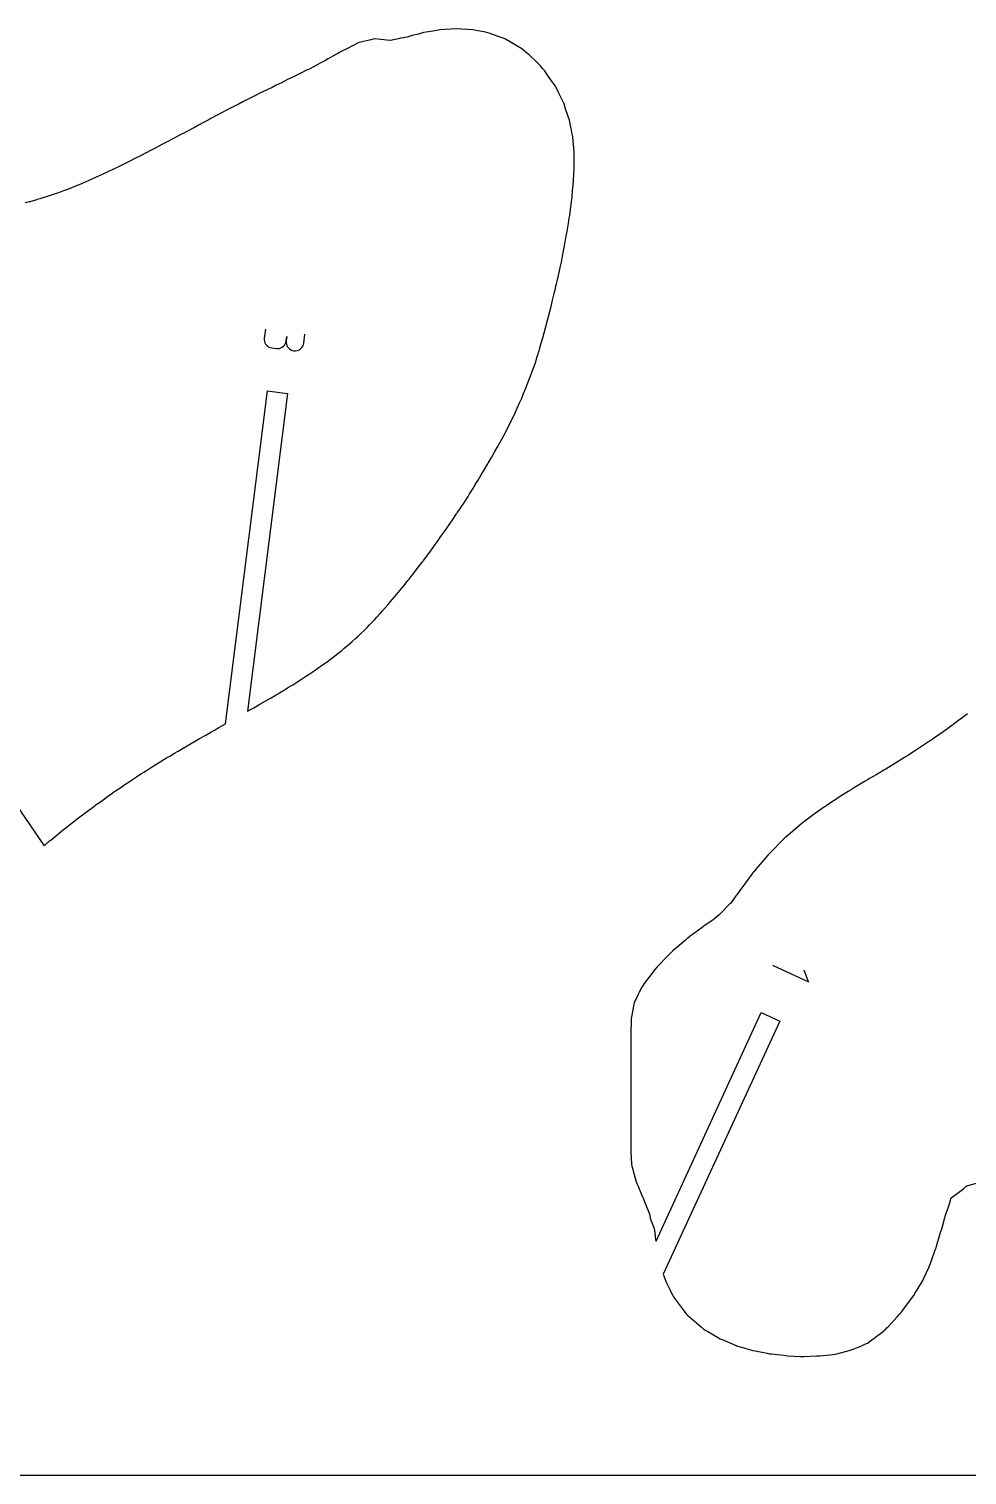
# Model space of a CAD drawing. Extents: x 0 to 560, y 0 to 480.
# Drawn here: x 227.2 to 279.9, y 0 to 81.4 of the extents above; entities that cross this region are included whole.
import ezdxf

# ---------------------------------------------------------------- set-up
doc = ezdxf.new("R2010")
doc.units = 0

msp = doc.modelspace()

# ---------------------------------------------------------------- linework, layer by layer
at = {"layer": 'annotation', "color": 1}
for p, q in [((240.459085, 64.465279), (240.396826, 63.971772)), ((240.396826, 63.971772), (240.393591, 63.882009)), ((240.393591, 63.882009), (240.406002, 63.795596)), ((240.396826, 63.971772), (240.396826, 63.971772)), ((240.406002, 63.795596), (240.432826, 63.714098)), ((240.432826, 63.714098), (240.47283, 63.639084)), ((240.47283, 63.639084), (240.524781, 63.572119)), ((240.524781, 63.572119), (240.587444, 63.514771)), ((240.587444, 63.514771), (240.659587, 63.468606)), ((240.659587, 63.468606), (240.739976, 63.435192)), ((241.406288, 63.460912), (241.473254, 63.512874)), ((241.473254, 63.512874), (241.53065, 63.575601)), ((241.53065, 63.575601), (241.576889, 63.647881)), ((241.576889, 63.647881), (241.610384, 63.728504)), ((241.610384, 63.728504), (241.629549, 63.816257)), ((241.629549, 63.816257), (241.62632, 63.726493)), ((241.62632, 63.726493), (241.638756, 63.640076)), ((241.629549, 63.816257), (241.660722, 64.063359)), ((241.660722, 64.063359), (241.629549, 63.816257)), ((241.629549, 63.816257), (241.629549, 63.816257)), ((241.638756, 63.640076), (241.665632, 63.558573)), ((241.665632, 63.558573), (241.705721, 63.483547)), ((241.705721, 63.483547), (241.757799, 63.416566)), ((242.517664, 63.451084), (242.563903, 63.523364)), ((242.563903, 63.523364), (242.597399, 63.603986)), ((242.597399, 63.603986), (242.616563, 63.691739)), ((242.616563, 63.691739), (242.678822, 64.185246)), ((240.739976, 63.435192), (240.827378, 63.416094)), ((240.827378, 63.416094), (241.07448, 63.384921)), ((241.07448, 63.384921), (241.07448, 63.384921)), ((241.07448, 63.384921), (241.163849, 63.381717)), ((241.163849, 63.381717), (241.249999, 63.394122)), ((241.249999, 63.394122), (241.331341, 63.420924)), ((241.331341, 63.420924), (241.406288, 63.460912)), ((241.757799, 63.416566), (241.820641, 63.359196)), ((241.820641, 63.359196), (241.893021, 63.313001)), ((241.893021, 63.313001), (241.973714, 63.279548)), ((241.973714, 63.279548), (242.061494, 63.260403)), ((242.061494, 63.260403), (242.061494, 63.260403)), ((242.061494, 63.260403), (242.150864, 63.2572)), ((242.150864, 63.2572), (242.237013, 63.269605)), ((242.237013, 63.269605), (242.318355, 63.296406)), ((242.318355, 63.296406), (242.393303, 63.336394)), ((242.393303, 63.336394), (242.460268, 63.388357)), ((242.460268, 63.388357), (242.517664, 63.451084)), ((268.983628, 28.686935), (271.018524, 27.750558)), ((271.018524, 27.750558), (270.774181, 28.411169))]:
    msp.add_line(p, q, dxfattribs=at)
at = {"layer": 'boundary', "color": 5}
for p, q in [((251.200875, 81.366774), (250.914966, 81.349681)), ((251.48678, 81.35386), (251.200875, 81.366774)), ((245.676608, 80.577773), (245.390702, 80.43151)), ((245.980691, 80.657499), (245.676608, 80.577773)), ((246.318613, 80.74281), (245.980691, 80.657499)), ((246.597319, 80.816607), (246.318613, 80.74281)), ((246.945545, 80.779194), (246.597319, 80.816607)), ((247.283465, 80.742732), (246.945545, 80.779194)), ((247.518027, 80.717459), (247.283465, 80.742732)), ((247.64173, 80.745605), (247.518027, 80.717459)), ((247.940772, 80.813832), (247.64173, 80.745605)), ((248.064476, 80.841978), (247.940772, 80.813832)), ((248.226681, 80.870123), (248.064476, 80.841978)), ((248.276538, 80.881454), (248.226681, 80.870123)), ((248.438743, 80.909598), (248.276538, 80.881454)), ((248.724648, 80.987804), (248.438743, 80.909598)), ((249.073542, 81.079221), (248.724648, 80.987804)), ((249.359447, 81.15743), (249.073542, 81.079221)), ((249.645356, 81.20637), (249.359447, 81.15743)), ((249.994253, 81.26498), (249.645356, 81.20637)), ((250.280158, 81.31392), (249.994253, 81.26498)), ((250.566067, 81.331014), (250.280158, 81.31392)), ((250.914966, 81.349681), (250.566067, 81.331014)), ((251.835676, 81.337088), (251.48678, 81.35386)), ((252.121585, 81.324175), (251.835676, 81.337088)), ((252.40749, 81.26583), (252.121585, 81.324175)), ((252.756385, 81.193726), (252.40749, 81.26583)), ((253.04229, 81.135382), (252.756385, 81.193726)), ((253.341126, 81.023784), (253.04229, 81.135382)), ((253.61527, 80.926078), (253.341126, 81.023784)), ((253.84135, 80.841978), (253.61527, 80.926078)), ((253.902174, 80.819386), (253.84135, 80.841978)), ((253.963006, 80.796794), (253.902174, 80.819386)), ((254.194005, 80.659019), (253.963006, 80.796794)), ((254.568001, 80.433473), (254.194005, 80.659019)), ((244.248917, 79.829213), (243.999151, 79.689765)), ((244.412884, 79.921268), (244.248917, 79.829213)), ((244.534826, 79.98814), (244.412884, 79.921268)), ((244.633955, 80.041845), (244.534826, 79.98814)), ((244.755895, 80.108717), (244.633955, 80.041845)), ((245.041804, 80.25498), (244.755895, 80.108717)), ((245.390702, 80.43151), (245.041804, 80.25498)), ((254.883717, 80.243896), (254.568001, 80.433473)), ((255.019929, 80.134528), (254.883717, 80.243896)), ((255.149524, 80.030638), (255.019929, 80.134528)), ((255.285737, 79.921268), (255.149524, 80.030638)), ((255.435429, 79.778962), (255.285737, 79.921268)), ((255.654729, 79.570476), (255.435429, 79.778962)), ((242.692544, 79.000557), (242.493589, 78.902047)), ((242.779494, 79.043576), (242.692544, 79.000557)), ((242.827524, 79.067999), (242.779494, 79.043576)), ((242.914477, 79.111015), (242.827524, 79.067999)), ((243.200382, 79.261849), (242.914477, 79.111015)), ((243.549279, 79.446875), (243.200382, 79.261849)), ((243.835188, 79.59771), (243.549279, 79.446875)), ((243.999151, 79.689765), (243.835188, 79.59771)), ((255.804421, 79.42817), (255.654729, 79.570476)), ((255.931246, 79.284569), (255.804421, 79.42817)), ((256.055088, 79.144158), (255.931246, 79.284569)), ((256.181908, 79.000557), (256.055088, 79.144158)), ((256.340993, 78.771639), (256.181908, 79.000557)), ((240.928382, 78.127062), (240.83285, 78.079848)), ((240.977524, 78.151125), (240.928382, 78.127062)), ((241.073056, 78.19834), (240.977524, 78.151125)), ((241.358963, 78.33852), (241.073056, 78.19834)), ((241.707858, 78.511869), (241.358963, 78.33852)), ((241.993763, 78.65205), (241.707858, 78.511869)), ((242.192721, 78.750563), (241.993763, 78.65205)), ((242.493589, 78.902047), (242.192721, 78.750563)), ((256.56605, 78.446926), (256.340993, 78.771639)), ((256.725138, 78.218009), (256.56605, 78.446926)), ((256.761168, 78.16102), (256.725138, 78.218009)), ((256.776362, 78.136837), (256.761168, 78.16102)), ((256.812389, 78.079848), (256.776362, 78.136837)), ((239.517541, 77.428405), (239.231632, 77.284052)), ((239.866439, 77.602054), (239.517541, 77.428405)), ((240.152345, 77.746408), (239.866439, 77.602054)), ((240.342721, 77.840013), (240.152345, 77.746408)), ((240.642475, 77.98624), (240.342721, 77.840013)), ((240.83285, 78.079848), (240.642475, 77.98624)), ((256.951976, 77.79394), (256.812389, 78.079848)), ((257.121321, 77.445043), (256.951976, 77.79394)), ((257.260906, 77.159136), (257.121321, 77.445043)), ((238.025016, 76.656367), (237.676119, 76.4723)), ((238.310924, 76.807191), (238.025016, 76.656367)), ((238.503799, 76.907223), (238.310924, 76.807191)), ((238.796312, 77.059104), (238.503799, 76.907223)), ((238.989191, 77.159136), (238.796312, 77.059104)), ((239.082221, 77.207082), (238.989191, 77.159136)), ((239.138603, 77.236104), (239.082221, 77.207082)), ((239.231632, 77.284052), (239.138603, 77.236104)), ((257.35307, 76.869991), (257.260906, 77.159136)), ((257.498233, 76.436174), (257.35307, 76.869991)), ((236.469501, 75.826233), (236.070974, 75.616536)), ((236.690509, 75.945441), (236.469501, 75.826233)), ((237.015148, 76.119218), (236.690509, 75.945441)), ((237.236157, 76.238425), (237.015148, 76.119218)), ((237.301055, 76.273476), (237.236157, 76.238425)), ((237.325314, 76.286424), (237.301055, 76.273476)), ((237.390214, 76.321474), (237.325314, 76.286424)), ((237.676119, 76.4723), (237.390214, 76.321474)), ((257.561887, 76.238425), (257.498233, 76.436174)), ((257.603568, 76.038593), (257.561887, 76.238425)), ((257.604165, 76.035733), (257.603568, 76.038593)), ((257.645842, 75.835901), (257.604165, 76.035733)), ((257.674072, 75.696143), (257.645842, 75.835901)), ((257.704797, 75.546143), (257.674072, 75.696143)), ((234.628082, 74.860631), (234.293251, 74.684638)), ((234.998677, 75.054646), (234.628082, 74.860631)), ((235.247128, 75.184401), (234.998677, 75.054646)), ((235.294308, 75.209132), (235.247128, 75.184401)), ((235.501522, 75.317715), (235.294308, 75.209132)), ((235.525157, 75.330219), (235.501522, 75.317715)), ((235.548793, 75.342723), (235.525157, 75.330219)), ((235.779712, 75.4646), (235.548793, 75.342723)), ((235.831446, 75.491832), (235.779712, 75.4646)), ((236.070974, 75.616536), (235.831446, 75.491832)), ((257.750789, 75.317715), (257.704797, 75.546143)), ((257.778896, 75.031808), (257.750789, 75.317715)), ((257.810833, 74.682911), (257.778896, 75.031808)), ((233.119296, 74.076196), (232.786658, 73.904556)), ((233.459332, 74.250605), (233.119296, 74.076196)), ((233.707369, 74.37872), (233.459332, 74.250605)), ((233.724999, 74.387862), (233.707369, 74.37872)), ((233.742626, 74.397005), (233.724999, 74.387862)), ((233.992954, 74.528483), (233.742626, 74.397005)), ((234.293251, 74.684638), (233.992954, 74.528483)), ((257.838943, 74.397004), (257.810833, 74.682911)), ((257.829382, 73.762201), (257.836521, 74.111098)), ((257.836521, 74.111098), (257.838943, 74.397004)), ((231.624099, 73.337432), (231.270552, 73.172511)), ((231.865951, 73.450953), (231.624099, 73.337432)), ((231.89174, 73.463624), (231.865951, 73.450953)), ((231.91753, 73.476294), (231.89174, 73.463624)), ((232.157668, 73.594291), (231.91753, 73.476294)), ((232.462114, 73.745071), (232.157668, 73.594291)), ((232.786658, 73.904556), (232.462114, 73.745071)), ((257.808305, 73.190387), (257.826958, 73.476294)), ((257.826958, 73.476294), (257.829382, 73.762201)), ((229.648703, 72.46736), (229.326329, 72.339091)), ((229.871211, 72.555584), (229.648703, 72.46736)), ((229.934608, 72.581097), (229.871211, 72.555584)), ((229.961129, 72.591809), (229.934608, 72.581097)), ((230.024527, 72.617323), (229.961129, 72.591809)), ((230.310436, 72.742869), (230.024527, 72.617323)), ((230.659332, 72.894496), (230.310436, 72.742869)), ((230.945237, 73.020043), (230.659332, 72.894496)), ((231.270552, 73.172511), (230.945237, 73.020043)), ((257.742259, 72.269676), (257.769105, 72.555583)), ((257.769105, 72.555583), (257.78776, 72.84149)), ((257.78776, 72.84149), (257.808305, 73.190387)), ((227.179523, 71.634873), (226.949445, 71.575774)), ((227.22096, 71.645898), (227.179523, 71.634873)), ((227.262395, 71.656924), (227.22096, 71.645898)), ((227.533689, 71.740537), (227.262395, 71.656924)), ((227.546904, 71.744589), (227.533689, 71.740537)), ((227.765012, 71.81077), (227.546904, 71.744589)), ((228.183106, 71.939041), (227.765012, 71.81077)), ((228.469013, 72.036899), (228.183106, 71.939041)), ((228.81791, 72.153007), (228.469013, 72.036899)), ((229.103819, 72.250867), (228.81791, 72.153007)), ((229.326329, 72.339091), (229.103819, 72.250867)), ((257.668971, 71.505724), (257.689271, 71.634873)), ((257.689271, 71.634873), (257.716119, 71.92078)), ((257.716119, 71.92078), (257.742259, 72.269676)), ((257.559283, 70.714161), (257.580757, 70.87092)), ((257.580757, 70.87092), (257.624374, 71.198572)), ((257.624374, 71.198572), (257.645842, 71.35533)), ((257.645842, 71.35533), (257.666148, 71.484479)), ((257.666148, 71.484479), (257.668971, 71.505724)), ((257.408524, 69.793452), (257.456301, 70.079359)), ((257.456301, 70.079359), (257.511509, 70.428255)), ((257.511509, 70.428255), (257.559283, 70.714161)), ((257.293071, 69.158649), (257.353719, 69.507546)), ((257.353719, 69.507546), (257.408524, 69.793452)), ((257.111915, 68.237938), (257.177458, 68.586834)), ((257.177458, 68.586834), (257.238268, 68.872741)), ((257.238268, 68.872741), (257.293071, 69.158649)), ((256.90537, 67.317227), (256.984424, 67.666124)), ((256.984424, 67.666124), (257.051107, 67.952031)), ((257.051107, 67.952031), (257.111915, 68.237938)), ((256.759502, 66.695522), (256.804327, 66.886871)), ((256.804327, 66.886871), (256.838691, 67.03132)), ((256.838691, 67.03132), (256.90537, 67.317227)), ((256.54818, 65.824703), (256.620504, 66.11061)), ((256.620504, 66.11061), (256.654315, 66.252067)), ((256.654315, 66.252067), (256.691326, 66.409615)), ((256.691326, 66.409615), (256.725138, 66.551073)), ((256.725138, 66.551073), (256.759502, 66.695522)), ((256.312001, 64.903992), (256.386776, 65.189898)), ((256.386776, 65.189898), (256.459102, 65.475806)), ((256.459102, 65.475806), (256.54818, 65.824703)), ((256.145109, 64.269189), (256.21988, 64.555096)), ((256.21988, 64.555096), (256.312001, 64.903992)), ((255.88514, 63.348478), (255.965774, 63.634385)), ((255.965774, 63.634385), (256.064467, 63.983281)), ((256.064467, 63.983281), (256.145109, 64.269189)), ((255.669488, 62.634112), (255.740104, 62.873918)), ((255.740104, 62.873918), (255.804421, 63.080263)), ((255.804421, 63.080263), (255.828785, 63.159825)), ((255.828785, 63.159825), (255.860782, 63.268916)), ((255.860782, 63.268916), (255.88514, 63.348478)), ((255.362552, 61.792964), (255.494977, 62.141861)), ((255.494977, 62.141861), (255.605169, 62.427767)), ((255.605169, 62.427767), (255.669488, 62.634112)), ((254.988039, 60.846072), (255.108968, 61.149015)), ((255.108968, 61.149015), (255.252362, 61.507056)), ((255.252362, 61.507056), (255.362552, 61.792964)), ((238.209787, 42.266048), (240.573065, 60.999055)), ((241.710053, 60.855618), (239.453885, 42.971641)), ((240.573065, 60.999055), (241.710053, 60.855618)), ((254.63338, 60.030977), (254.763151, 60.320877)), ((254.763151, 60.320877), (254.883911, 60.586347)), ((254.883911, 60.586347), (254.988039, 60.846072)), ((254.31098, 59.358312), (254.467102, 59.665635)), ((254.467102, 59.665635), (254.63338, 60.030977)), ((253.848958, 58.455679), (253.963006, 58.659669)), ((253.963006, 58.659669), (253.985591, 58.702297)), ((253.985591, 58.702297), (254.00818, 58.744925)), ((254.00818, 58.744925), (254.116878, 58.95969)), ((254.116878, 58.95969), (254.31098, 59.358312)), ((253.365, 57.591183), (253.49917, 57.824215)), ((253.49917, 57.824215), (253.665744, 58.120777)), ((253.665744, 58.120777), (253.848958, 58.455679)), ((253.001263, 56.956379), (253.010968, 56.973189)), ((253.010968, 56.973189), (253.04229, 57.026063)), ((253.04229, 57.026063), (253.17646, 57.259096)), ((253.17646, 57.259096), (253.365, 57.591183)), ((252.422838, 55.982794), (252.594313, 56.268701)), ((252.594313, 56.268701), (252.798462, 56.617597)), ((252.798462, 56.617597), (252.96994, 56.903504)), ((252.96994, 56.903504), (253.001263, 56.956379)), ((251.95185, 55.211677), (252.028586, 55.337062)), ((252.028586, 55.337062), (252.121585, 55.486656)), ((252.121585, 55.486656), (252.204692, 55.622968)), ((252.204692, 55.622968), (252.339733, 55.846481)), ((252.339733, 55.846481), (252.422838, 55.982794)), ((251.41113, 54.375846), (251.65246, 54.746219)), ((251.65246, 54.746219), (251.858855, 55.062083)), ((251.858855, 55.062083), (251.95185, 55.211677)), ((250.838795, 53.530018), (251.045598, 53.830243)), ((251.045598, 53.830243), (251.200875, 54.05761)), ((251.200875, 54.05761), (251.229284, 54.099491)), ((251.229284, 54.099491), (251.257693, 54.141373)), ((251.257693, 54.141373), (251.41113, 54.375846)), ((215.823025, 53.20722), (228.002305, 35.412969)), ((250.376824, 52.865118), (250.530911, 53.082939)), ((250.530911, 53.082939), (250.627573, 53.220662)), ((250.627573, 53.220662), (250.838795, 53.530018)), ((249.796706, 52.052449), (249.978577, 52.299952)), ((249.978577, 52.299952), (250.082611, 52.448135)), ((250.082611, 52.448135), (250.176125, 52.579211)), ((250.176125, 52.579211), (250.280158, 52.727395)), ((250.280158, 52.727395), (250.376824, 52.865118)), ((249.07815, 51.093334), (249.29822, 51.379241)), ((249.29822, 51.379241), (249.326283, 51.417646)), ((249.326283, 51.417646), (249.331387, 51.424371)), ((249.331387, 51.424371), (249.359448, 51.462776)), ((249.359448, 51.462776), (249.541323, 51.710278)), ((249.541323, 51.710278), (249.796706, 52.052449)), ((248.547803, 50.411634), (248.585577, 50.45853)), ((248.585577, 50.45853), (248.805648, 50.744437)), ((248.805648, 50.744437), (249.07815, 51.093334)), ((247.835287, 49.53782), (248.028425, 49.77683)), ((248.028425, 49.77683), (248.245604, 50.038096)), ((248.245604, 50.038096), (248.438743, 50.277106)), ((248.438743, 50.277106), (248.476515, 50.324002)), ((248.476515, 50.324002), (248.547803, 50.411634)), ((247.197926, 48.792513), (247.368906, 48.987865)), ((247.368906, 48.987865), (247.518027, 49.163269)), ((247.518027, 49.163269), (247.610796, 49.273772)), ((247.610796, 49.273772), (247.742516, 49.427317)), ((247.742516, 49.427317), (247.835287, 49.53782)), ((246.467511, 47.989597), (246.597319, 48.125303)), ((246.597319, 48.125303), (246.734102, 48.275504)), ((246.734102, 48.275504), (246.912018, 48.466908)), ((246.912018, 48.466908), (247.048802, 48.617109)), ((247.048802, 48.617109), (247.197926, 48.792513)), ((245.527785, 47.072284), (245.676609, 47.206467)), ((245.676609, 47.206467), (245.832708, 47.358191)), ((245.832708, 47.358191), (246.027804, 47.544675)), ((246.027804, 47.544675), (246.183903, 47.696398)), ((246.183903, 47.696398), (246.313711, 47.832104)), ((246.313711, 47.832104), (246.467511, 47.989597)), ((244.539894, 46.233745), (244.755895, 46.402999)), ((244.755895, 46.402999), (244.89298, 46.519652)), ((244.89298, 46.519652), (245.058758, 46.659035)), ((245.058758, 46.659035), (245.195842, 46.775688)), ((245.195842, 46.775688), (245.344665, 46.909871)), ((245.344665, 46.909871), (245.527785, 47.072284)), ((243.549279, 45.494654), (243.835187, 45.691185)), ((243.835187, 45.691185), (243.905094, 45.743491)), ((243.905094, 45.743491), (243.984669, 45.802672)), ((243.984669, 45.802672), (244.054573, 45.854978)), ((244.054573, 45.854978), (244.270574, 46.024231)), ((244.270574, 46.024231), (244.539894, 46.233745)), ((242.223061, 44.61295), (242.494528, 44.787128)), ((242.494528, 44.787128), (242.723826, 44.934267)), ((242.723826, 44.934267), (242.780435, 44.971339)), ((242.780435, 44.971339), (242.857866, 45.022065)), ((242.857866, 45.022065), (242.914477, 45.059135)), ((242.914477, 45.059135), (243.200382, 45.255665)), ((243.200382, 45.255665), (243.549279, 45.494654)), ((241.073056, 43.905892), (241.131457, 43.94105)), ((241.131457, 43.94105), (241.193479, 43.978398)), ((241.193479, 43.978398), (241.25188, 44.013557)), ((241.25188, 44.013557), (241.479386, 44.152324)), ((241.479386, 44.152324), (241.76626, 44.327043)), ((241.76626, 44.327043), (241.993763, 44.46581)), ((241.993763, 44.46581), (242.223061, 44.61295)), ((239.667054, 43.092845), (239.815474, 43.177277)), ((239.815474, 43.177277), (240.003926, 43.284658)), ((240.003926, 43.284658), (240.152346, 43.369089)), ((240.152346, 43.369089), (240.438251, 43.535407)), ((240.438251, 43.535407), (240.787147, 43.739574)), ((240.787147, 43.739574), (241.073056, 43.905892)), ((239.453885, 42.971641), (239.529567, 43.0147)), ((239.529567, 43.0147), (239.529895, 43.014887)), ((239.529895, 43.014887), (239.667054, 43.092845)), ((279.315229, 42.343978), (279.184341, 42.24542)), ((279.732415, 42.658118), (279.315229, 42.343978)), ((279.863303, 42.756676), (279.732415, 42.658118)), ((279.957903, 42.829014), (279.863303, 42.756676)), ((236.755409, 41.438084), (237.104307, 41.636764)), ((237.104307, 41.636764), (237.390214, 41.800382)), ((237.390214, 41.800382), (237.595752, 41.917388)), ((237.595752, 41.917388), (237.838643, 42.05513)), ((237.838643, 42.05513), (238.044182, 42.172136)), ((238.044182, 42.172136), (238.124548, 42.217784)), ((238.124548, 42.217784), (238.133804, 42.223026)), ((238.133804, 42.223026), (238.209787, 42.266048)), ((278.165925, 41.514788), (278.021879, 41.418828)), ((278.832454, 41.994885), (278.165925, 41.514788)), ((278.942593, 42.072656), (278.832454, 41.994885)), ((279.030671, 42.134256), (278.942593, 42.072656)), ((279.116524, 42.196485), (279.030671, 42.134256)), ((279.184341, 42.24542), (279.116524, 42.196485)), ((235.337302, 40.614243), (235.548793, 40.739567)), ((235.548793, 40.739567), (235.825544, 40.90015)), ((235.825544, 40.90015), (236.152827, 41.090841)), ((236.152827, 41.090841), (236.429581, 41.251425)), ((236.429581, 41.251425), (236.438735, 41.256708)), ((236.438735, 41.256708), (236.460348, 41.269183)), ((236.460348, 41.269183), (236.4695, 41.274466)), ((236.4695, 41.274466), (236.755409, 41.438084)), ((276.988225, 40.730096), (276.597702, 40.477154)), ((277.101168, 40.803251), (276.988225, 40.730096)), ((277.211163, 40.872923), (277.101168, 40.803251)), ((277.715239, 41.211746), (277.211163, 40.872923)), ((277.887074, 41.324709), (277.715239, 41.211746)), ((277.954477, 41.371769), (277.887074, 41.324709)), ((278.021879, 41.418828), (277.954477, 41.371769)), ((233.993278, 39.792603), (234.342176, 40.01149)), ((234.342176, 40.01149), (234.628082, 40.189787)), ((234.628082, 40.189787), (234.7025, 40.234508)), ((234.7025, 40.234508), (234.787291, 40.285995)), ((234.787291, 40.285995), (234.861707, 40.330714)), ((234.861707, 40.330714), (235.073196, 40.456038)), ((235.073196, 40.456038), (235.337302, 40.614243)), ((276.062139, 40.15296), (275.368618, 39.724643)), ((276.180461, 40.222572), (276.062139, 40.15296)), ((276.271066, 40.273569), (276.180461, 40.222572)), ((276.419773, 40.366405), (276.271066, 40.273569)), ((276.484757, 40.404), (276.419773, 40.366405)), ((276.597702, 40.477154), (276.484757, 40.404)), ((232.786658, 39.006833), (232.976552, 39.132453)), ((232.976552, 39.132453), (233.205683, 39.284384)), ((233.205683, 39.284384), (233.395577, 39.410003)), ((233.395577, 39.410003), (233.491589, 39.472894)), ((233.491589, 39.472894), (233.611356, 39.551417)), ((233.611356, 39.551417), (233.707369, 39.614307)), ((233.707369, 39.614307), (233.993278, 39.792603)), ((274.339037, 39.12022), (274.207008, 39.041661)), ((274.456444, 39.185982), (274.339037, 39.12022)), ((274.861369, 39.423954), (274.456444, 39.185982)), ((274.966028, 39.483289), (274.861369, 39.423954)), ((275.055444, 39.537577), (274.966028, 39.483289)), ((275.170332, 39.607333), (275.055444, 39.537577)), ((275.259748, 39.661622), (275.170332, 39.607333)), ((275.368618, 39.724643), (275.259748, 39.661622)), ((231.580042, 38.176574), (231.865951, 38.38068)), ((231.865951, 38.38068), (231.914947, 38.414434)), ((231.914947, 38.414434), (231.974252, 38.455539)), ((231.974252, 38.455539), (232.023251, 38.489293)), ((232.023251, 38.489293), (232.260159, 38.649581)), ((232.260159, 38.649581), (232.54975, 38.846546)), ((232.54975, 38.846546), (232.786658, 39.006833)), ((273.256249, 38.464848), (272.65527, 38.079639)), ((273.412288, 38.562578), (273.256249, 38.464848)), ((273.415309, 38.564503), (273.412288, 38.562578)), ((273.41833, 38.566428), (273.415309, 38.564503)), ((273.555967, 38.645921), (273.41833, 38.566428)), ((274.207008, 39.041661), (273.555967, 38.645921)), ((230.51629, 37.404621), (230.736494, 37.568582)), ((230.736494, 37.568582), (230.802195, 37.61663)), ((230.802195, 37.61663), (230.879536, 37.673529)), ((230.879536, 37.673529), (230.945237, 37.721578)), ((230.945237, 37.721578), (231.231144, 37.925681)), ((231.231144, 37.925681), (231.580042, 38.176574)), ((271.919846, 37.592752), (271.650043, 37.41145)), ((271.992981, 37.641868), (271.919846, 37.592752)), ((272.035095, 37.67), (271.992981, 37.641868)), ((272.455504, 37.951829), (272.035095, 37.67)), ((272.497616, 37.979962), (272.455504, 37.951829)), ((272.65527, 38.079639), (272.497616, 37.979962)), ((229.391462, 36.547895), (229.518595, 36.647873)), ((229.518595, 36.647873), (229.677367, 36.769818)), ((229.677367, 36.769818), (229.865752, 36.915341)), ((229.865752, 36.915341), (230.024527, 37.037286)), ((230.024527, 37.037286), (230.244734, 37.201248)), ((230.244734, 37.201248), (230.51629, 37.404621)), ((270.656198, 36.676169), (270.524088, 36.56244)), ((270.682518, 36.697031), (270.656198, 36.676169)), ((270.686717, 36.700296), (270.682518, 36.697031)), ((270.713038, 36.721157), (270.686717, 36.700296)), ((270.801966, 36.787289), (270.713038, 36.721157)), ((271.487982, 37.296202), (270.801966, 36.787289)), ((271.576908, 37.362335), (271.487982, 37.296202)), ((271.650043, 37.41145), (271.576908, 37.362335)), ((228.376778, 35.727161), (228.604726, 35.913091)), ((228.604726, 35.913091), (228.875869, 36.135138)), ((228.875869, 36.135138), (229.103819, 36.321068)), ((229.103819, 36.321068), (229.230951, 36.421045)), ((229.230951, 36.421045), (229.391462, 36.547895)), ((269.68446, 35.845399), (269.635729, 35.800446)), ((269.68675, 35.847511), (269.68446, 35.845399)), ((269.735482, 35.892461), (269.68675, 35.847511)), ((269.845348, 35.987884), (269.735482, 35.892461)), ((270.524088, 36.56244), (269.845348, 35.987884)), ((228.002305, 35.412969), (228.183106, 35.56629)), ((228.183106, 35.56629), (228.241065, 35.614369)), ((228.241065, 35.614369), (228.318819, 35.679083)), ((228.318819, 35.679083), (228.376778, 35.727161)), ((268.947709, 35.106787), (268.814777, 34.96996)), ((269.506427, 35.66872), (268.947709, 35.106787)), ((269.635729, 35.800446), (269.506427, 35.66872)), ((268.633966, 34.764026), (268.062348, 34.090097)), ((268.730641, 34.879736), (268.633966, 34.764026)), ((268.772707, 34.924847), (268.730641, 34.879736)), ((268.814777, 34.96996), (268.772707, 34.924847)), ((267.83545, 33.800573), (267.321982, 33.115559)), ((267.894067, 33.877818), (267.83545, 33.800573)), ((267.921413, 33.91582), (267.894067, 33.877818)), ((267.925499, 33.921023), (267.921413, 33.91582)), ((267.952846, 33.959025), (267.925499, 33.921023)), ((268.062348, 34.090097), (267.952846, 33.959025)), ((266.932131, 32.587825), (266.619572, 32.165676)), ((266.973356, 32.635897), (266.932131, 32.587825)), ((267.029986, 32.703073), (266.973356, 32.635897)), ((267.206734, 32.971138), (267.029986, 32.703073)), ((267.263366, 33.038313), (267.206734, 32.971138)), ((267.321982, 33.115559), (267.263366, 33.038313)), ((266.504323, 32.055005), (266.126668, 31.645693)), ((266.578348, 32.117604), (266.504323, 32.055005)), ((266.619572, 32.165676), (266.578348, 32.117604)), ((265.543492, 31.163427), (265.179706, 30.918272)), ((265.591264, 31.196892), (265.543492, 31.163427)), ((265.65874, 31.249541), (265.591264, 31.196892)), ((265.985169, 31.530445), (265.65874, 31.249541)), ((266.052645, 31.583094), (265.985169, 31.530445)), ((266.126668, 31.645693), (266.052645, 31.583094)), ((264.211224, 30.204337), (264.076943, 30.080786)), ((264.222142, 30.213277), (264.211224, 30.204337)), ((264.295177, 30.267242), (264.222142, 30.213277)), ((264.306096, 30.276182), (264.295177, 30.267242)), ((264.410426, 30.357964), (264.306096, 30.276182)), ((265.027605, 30.803024), (264.410426, 30.357964)), ((265.131935, 30.884806), (265.027605, 30.803024)), ((265.179706, 30.918272), (265.131935, 30.884806)), ((263.240204, 29.355474), (263.119413, 29.227266)), ((263.256226, 29.370539), (263.240204, 29.355474)), ((263.274485, 29.387703), (263.256226, 29.370539)), ((263.290514, 29.402767), (263.274485, 29.387703)), ((263.385068, 29.489866), (263.290514, 29.402767)), ((264.076943, 30.080786), (263.385068, 29.489866)), ((262.501033, 28.591529), (262.369797, 28.450712)), ((263.119413, 29.227266), (262.501033, 28.591529)), ((262.26953, 28.319454), (261.777297, 27.660577)), ((262.356012, 28.434761), (262.26953, 28.319454)), ((262.362907, 28.442738), (262.356012, 28.434761)), ((262.369797, 28.450712), (262.362907, 28.442738)), ((261.425354, 27.048349), (261.237221, 26.643075)), ((261.449093, 27.098084), (261.425354, 27.048349)), ((261.485116, 27.163596), (261.449093, 27.098084)), ((261.632246, 27.44854), (261.485116, 27.163596)), ((261.668269, 27.514053), (261.632246, 27.44854)), ((261.777297, 27.660577), (261.668269, 27.514053)), ((261.188024, 26.478093), (261.062186, 25.787878)), ((261.213485, 26.59334), (261.188024, 26.478093)), ((261.237221, 26.643075), (261.213485, 26.59334)), ((261.032738, 25.557381), (261.025951, 24.867169)), ((261.036724, 25.672629), (261.032738, 25.557381)), ((261.062186, 25.787878), (261.036724, 25.672629)), ((262.444906, 13.168724), (268.360979, 26.025285)), ((269.402045, 25.546228), (262.847849, 11.302921)), ((268.360979, 26.025285), (269.402045, 25.546228)), ((261.021135, 24.636673), (261.016209, 23.946456)), ((261.021965, 24.751922), (261.021135, 24.636673)), ((261.025951, 24.867169), (261.021965, 24.751922)), ((261.015379, 23.831208), (261.015255, 23.715961)), ((261.015255, 23.715961), (261.017384, 23.025746)), ((261.016209, 23.946456), (261.015379, 23.831208)), ((261.017384, 23.025746), (261.017262, 22.910498)), ((261.017262, 22.910498), (261.01729, 22.795251)), ((261.01729, 22.795251), (261.018035, 22.105038)), ((261.018062, 21.98979), (261.017917, 21.874542)), ((261.018035, 22.105038), (261.018062, 21.98979)), ((261.016314, 21.184327), (261.016168, 21.06908)), ((261.017917, 21.874542), (261.016314, 21.184327)), ((261.015908, 20.953831), (261.014205, 20.263614)), ((261.016168, 21.06908), (261.015908, 20.953831)), ((261.014205, 20.263614), (261.013943, 20.148366)), ((261.013943, 20.148366), (261.014271, 20.033119)), ((261.014271, 20.033119), (261.015674, 19.342904)), ((261.016439, 19.112408), (261.014664, 18.422195)), ((261.015674, 19.342904), (261.016002, 19.227655)), ((261.016002, 19.227655), (261.016439, 19.112408)), ((261.014664, 18.422195), (261.0151, 18.306948)), ((261.0151, 18.306948), (261.027619, 18.1917)), ((261.027619, 18.1917), (261.066152, 17.501482)), ((261.066152, 17.501482), (261.078672, 17.386235)), ((261.078672, 17.386235), (261.116385, 17.266202)), ((261.116385, 17.266202), (261.30866, 16.555529)), ((261.30866, 16.555529), (261.336809, 16.465524)), ((261.336809, 16.465524), (261.359538, 16.410109)), ((261.359538, 16.410109), (261.426361, 16.247202)), ((279.922537, 16.271686), (280.468573, 16.424328)), ((261.426361, 16.247202), (261.449093, 16.191786)), ((261.449093, 16.191786), (261.484862, 16.112427)), ((261.484862, 16.112427), (261.684162, 15.655821)), ((261.684162, 15.655821), (261.734681, 15.544816)), ((261.734681, 15.544816), (261.774635, 15.429568)), ((278.942593, 15.267862), (279.000283, 15.460084)), ((279.000283, 15.460084), (279.026252, 15.544817)), ((279.026252, 15.544817), (279.087187, 15.611843)), ((279.087187, 15.611843), (279.10453, 15.638739)), ((279.10453, 15.638739), (279.739767, 16.114635)), ((279.739767, 16.114635), (279.863303, 16.230491)), ((279.863303, 16.230491), (279.922537, 16.271686)), ((261.774635, 15.429568), (262.043867, 14.739351)), ((262.043867, 14.739351), (262.083823, 14.624103)), ((278.734359, 14.624103), (278.86791, 15.038816)), ((278.86791, 15.038816), (278.942593, 15.267862)), ((262.083823, 14.624103), (262.114315, 14.463549)), ((262.114315, 14.463549), (262.32708, 13.869724)), ((262.32708, 13.869724), (262.356774, 13.738272)), ((278.471312, 13.703392), (278.531793, 13.91201)), ((278.531793, 13.91201), (278.671306, 14.415489)), ((278.671306, 14.415489), (278.734359, 14.624103)), ((262.356774, 13.738272), (262.361743, 13.703393)), ((262.361743, 13.703393), (262.363411, 13.677779)), ((262.363411, 13.677779), (262.369797, 13.615493)), ((262.369797, 13.615493), (262.410452, 13.261303)), ((262.410452, 13.261303), (262.444906, 13.168724)), ((278.224249, 12.881434), (278.435022, 13.591208)), ((278.435022, 13.591208), (278.471312, 13.703392)), ((277.944892, 12.077187), (278.021879, 12.292397)), ((278.021879, 12.292397), (278.095821, 12.507212)), ((278.095821, 12.507212), (278.153426, 12.671592)), ((278.153426, 12.671592), (278.193285, 12.782685)), ((278.193285, 12.782685), (278.224249, 12.881434)), ((277.532071, 11.124171), (277.781315, 11.679064)), ((277.781315, 11.679064), (277.867905, 11.861971)), ((277.867905, 11.861971), (277.944892, 12.077187)), ((262.847849, 11.302921), (262.942538, 11.05181)), ((262.942538, 11.05181), (262.978176, 10.941261)), ((262.978176, 10.941261), (263.034987, 10.815765)), ((263.034987, 10.815765), (263.219123, 10.433696)), ((277.194521, 10.517554), (277.394864, 10.853418)), ((277.394864, 10.853418), (277.448353, 10.941261)), ((277.448353, 10.941261), (277.532071, 11.124171)), ((263.219123, 10.433696), (263.290514, 10.280032)), ((263.290514, 10.280032), (263.359523, 10.15029)), ((263.359523, 10.15029), (263.428538, 10.020553)), ((263.428538, 10.020553), (263.519823, 9.893093)), ((263.519823, 9.893093), (264.022063, 9.217)), ((276.332741, 9.282003), (276.760581, 9.86145)), ((276.760581, 9.86145), (276.882855, 10.020553)), ((276.882855, 10.020553), (276.975839, 10.166265)), ((276.975839, 10.166265), (277.008187, 10.216956)), ((277.008187, 10.216956), (277.101168, 10.362669)), ((277.101168, 10.362669), (277.194521, 10.517554)), ((264.022063, 9.217), (264.108006, 9.09984)), ((264.108006, 9.09984), (264.150706, 9.055381)), ((264.150706, 9.055381), (264.168525, 9.036484)), ((264.168525, 9.036484), (264.211224, 8.992024)), ((264.211224, 8.992024), (264.334684, 8.885868)), ((276.006503, 8.896553), (276.146847, 9.046173)), ((276.146847, 9.046173), (276.180461, 9.082093)), ((276.180461, 9.082093), (276.188518, 9.090966)), ((276.188518, 9.090966), (276.196575, 9.09984)), ((276.196575, 9.09984), (276.218188, 9.128385)), ((276.218188, 9.128385), (276.332741, 9.282003)), ((264.334684, 8.885868), (264.988295, 8.316208)), ((264.988295, 8.316208), (265.131935, 8.198179)), ((265.131935, 8.198179), (265.146678, 8.188655)), ((265.146678, 8.188655), (265.161422, 8.17913)), ((265.161422, 8.17913), (265.34938, 8.074786)), ((275.259747, 8.110965), (275.299102, 8.145047)), ((275.299102, 8.145047), (275.338455, 8.179129)), ((275.338455, 8.179129), (275.447315, 8.295419)), ((275.447315, 8.295419), (275.459637, 8.308446)), ((275.459637, 8.308446), (276.006503, 8.896553)), ((265.34938, 8.074786), (265.900743, 7.758214)), ((265.900743, 7.758214), (266.052645, 7.674941)), ((266.052645, 7.674941), (266.160575, 7.627876)), ((266.160575, 7.627876), (266.81494, 7.339771)), ((266.81494, 7.339771), (266.973356, 7.274692)), ((273.959165, 7.258422), (274.112227, 7.327307)), ((274.112227, 7.327307), (274.185978, 7.3605)), ((274.185978, 7.3605), (274.339037, 7.429392)), ((274.339037, 7.429392), (274.5034, 7.547876)), ((274.5034, 7.547876), (275.135458, 8.019792)), ((275.135458, 8.019792), (275.149369, 8.030306)), ((275.149369, 8.030306), (275.259747, 8.110965)), ((266.973356, 7.274692), (266.999984, 7.266556)), ((266.999984, 7.266556), (267.02661, 7.258422)), ((267.02661, 7.258422), (267.254469, 7.194535)), ((267.254469, 7.194535), (267.7474, 7.051084)), ((267.7474, 7.051084), (267.894066, 7.010333)), ((267.894066, 7.010333), (268.009314, 6.988037)), ((268.009314, 6.988037), (268.699529, 6.852339)), ((268.699529, 6.852339), (268.814777, 6.830044)), ((268.814777, 6.830044), (268.930024, 6.816718)), ((268.930024, 6.816718), (269.620235, 6.738634)), ((269.620235, 6.738634), (269.735481, 6.725308)), ((269.735481, 6.725308), (269.847839, 6.717192)), ((269.847839, 6.717192), (270.575289, 6.67318)), ((270.575289, 6.67318), (270.656198, 6.6675)), ((270.656198, 6.6675), (270.772885, 6.670381)), ((270.772885, 6.670381), (271.46022, 6.700833)), ((271.46022, 6.700833), (271.576909, 6.703742)), ((271.576909, 6.703742), (271.655054, 6.711513)), ((271.655054, 6.711513), (272.383279, 6.790327)), ((272.383279, 6.790327), (272.497616, 6.801375)), ((272.497616, 6.801375), (272.612864, 6.829341)), ((272.612864, 6.829341), (273.303081, 7.011203)), ((273.303081, 7.011203), (273.418329, 7.039169)), ((273.418329, 7.039169), (273.532883, 7.084506)), ((273.532883, 7.084506), (273.821022, 7.203164)), ((273.821022, 7.203164), (273.959165, 7.258422))]:
    msp.add_line(p, q, dxfattribs=at)
at = {"layer": 'frame', "color": 5}
msp.add_line((0, 0), (560, 0), dxfattribs=at)

doc.saveas('drawing.dxf')
